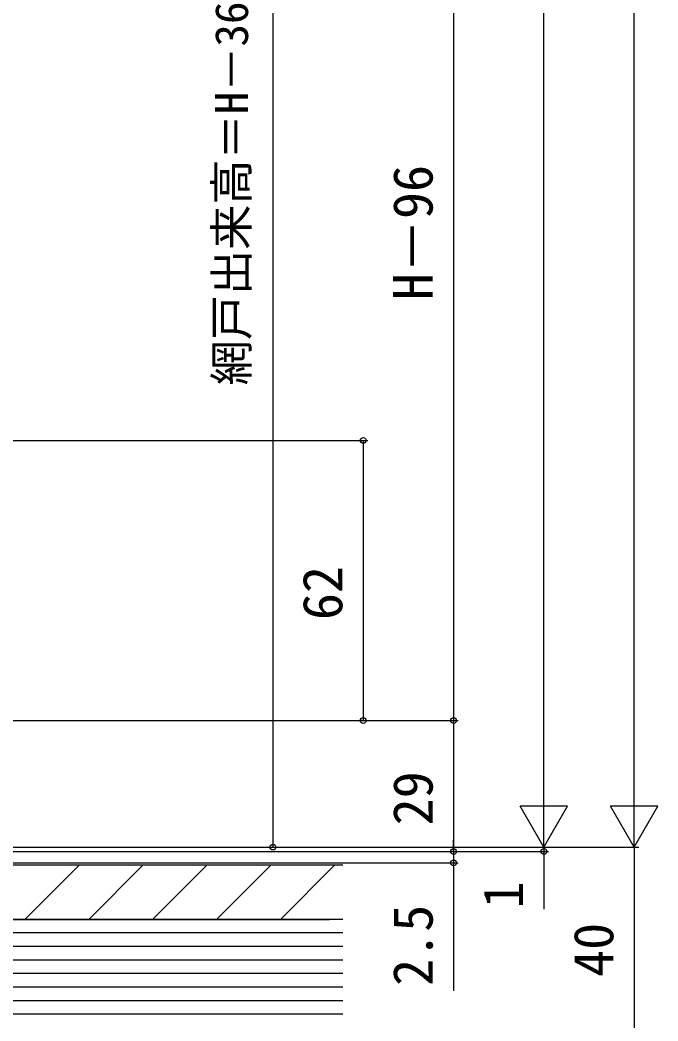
# Model space of a CAD drawing. Units: millimetres, scale not verified. Extents: x -525 to 525, y -783 to 779.
# Drawn here: x -155 to -13.8, y -41.1 to 180.5 of the extents above; entities that cross this region are included whole.
import ezdxf
from ezdxf.enums import TextEntityAlignment as Align

# ---------------------------------------------------------------- set-up
doc = ezdxf.new("R2010")
doc.units = ezdxf.units.MM
doc.header["$LTSCALE"] = 4
for name, color, linetype in [('0-7_YKK_D', 6, 'Continuous'), ('0-9_YSS_K', 3, 'Continuous'), ('0-A_YSS_KE', 3, 'Continuous')]:
    doc.layers.add(name, color=color, linetype=linetype)
doc.styles.add('ＭＳ ゴシック', font='')
doc.styles.get('ＭＳ ゴシック').set_extended_font_data('MS Gothic')

msp = doc.modelspace()

# ---------------------------------------------------------------- linework, layer by layer
at = {"layer": '0-7_YKK_D'}
for p, q in [((-19, 7.924), (-19, 416.924)), ((-99, 391.424), (-99, -2.576)), ((-39, 7.924), (-39, 386.924)), ((-59, 359.424), (-59, 25.424)), ((-274, 87.424), (-78, 87.424)), ((-79, 87.424), (-79, 25.424)), ((-259.5, 25.424), (-78, 25.424)), ((-259.5, 25.424), (-58, 25.424)), ((-259.5, 25.424), (-58, 25.424)), ((-59, 25.424), (-59, -3.576)), ((-39, -2.576), (-39, 15.61)), ((-19, -2.576), (-19, 15.61)), ((-39, -2.576), (-44.25, 6.517)), ((-33.75, 6.517), (-44.25, 6.517)), ((-39, -2.576), (-33.75, 6.517)), ((-19, -2.576), (-24.25, 6.517)), ((-13.75, 6.517), (-24.25, 6.517)), ((-19, -2.576), (-13.75, 6.517)), ((-59, -3.576), (-59, -1.026)), ((-39, -2.576), (-39, -0.026)), ((-257.6, -3.576), (-58, -3.576)), ((-244.5, -3.576), (-38, -3.576)), ((-244.5, -3.576), (-58, -3.576)), ((-241.5, -2.576), (-18, -2.576)), ((-241.5, -2.576), (-98, -2.576)), ((-241.5, -2.576), (-38, -2.576)), ((-241.5, -2.576), (-18, -2.576)), ((-59, -3.576), (-59, -6.076)), ((-58.713, -2.576), (-38, -2.576)), ((-39, -2.576), (-39, -3.576)), ((-39, -3.576), (-39, -16.29)), ((-19, -2.576), (-19, -42.576)), ((-244.52, -6.076), (-58, -6.076)), ((-59, -6.076), (-59, -34.403))]:
    msp.add_line(p, q, dxfattribs=at)
for centre in [(-79, 87.424), (-79, 25.424), (-59, 25.424), (-59, 25.424), (-99, -2.576), (-59, -3.576), (-39, -3.576), (-59, -6.076)]:
    msp.add_circle(centre, 0.637, dxfattribs=at)
at = {"layer": '0-9_YSS_K'}
for p, q in [((-153.92, -18.576), (-141.92, -6.576)), ((-139.778, -18.576), (-127.778, -6.576)), ((-125.636, -18.576), (-113.636, -6.576)), ((-111.494, -18.576), (-99.494, -6.576)), ((-97.352, -18.576), (-85.352, -6.576)), ((-83.5, -21.576), (-235, -21.576)), ((-83.5, -24.576), (-235, -24.576)), ((-83.5, -27.576), (-235, -27.576)), ((-83.5, -30.576), (-235, -30.576)), ((-83.5, -33.576), (-235, -33.576)), ((-83.5, -36.576), (-235, -36.576)), ((-83.5, -39.576), (-235, -39.576))]:
    msp.add_line(p, q, dxfattribs=at)
at = {"layer": '0-A_YSS_KE'}
for p, q in [((-83.5, -6.576), (-258.6, -6.576)), ((-83.5, -18.576), (-235, -18.576))]:
    msp.add_line(p, q, dxfattribs=at)
msp.add_lwpolyline([(-258.6, -6.576), (-258.6, -18.576), (-86.5, -18.576)], dxfattribs=at)

# ---------------------------------------------------------------- texts
at = {"layer": '0-7_YKK_D', "style": 'ＭＳ ゴシック'}
for s, height, p in [('網戸出来高＝H－36', 7.331, (-102.307, 99.606)), ('H－96', 8.798, (-61, 118.438)), ('62', 8.798, (-81, 47.663)), ('29', 8.798, (-61, 2.231)), ('1', 8.798, (-41, -16.131)), ('2.5', 8.798, (-61, -33.29)), ('40', 8.798, (-21, -31.303))]:
    msp.add_text(s, height=height, rotation=90, dxfattribs=at).set_placement(p, align=Align.BOTTOM_LEFT)

doc.saveas('drawing.dxf')
